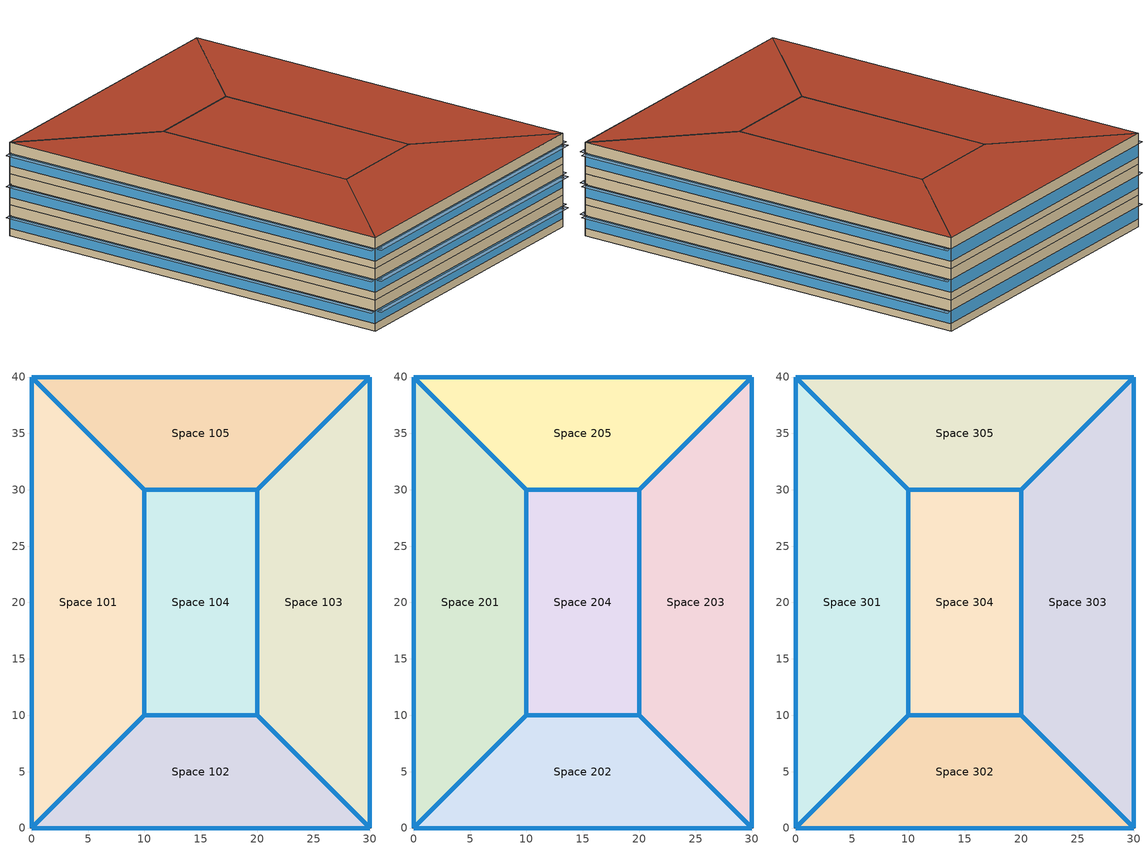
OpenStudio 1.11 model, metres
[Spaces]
Space 104
 floor ground: 10,30 20,30 20,10 10,10 z0
 wall outside: 20,10 20,30 10,30 10,10 20,10 z0:3.05
 window: 10.03,10 19.97,10 / 19.97,30 10.03,30 z0.76:1.99; 20,10.03 20,29.97 / 10,29.97 10,10.03 z0.76:1.98
 roof outside: 20,10 20,30 10,30 10,10 z3.05
Space 103
 floor ground: 30,40 30,0 20,10 20,30 z0
 wall outside: 30,0 30,40 20,30 20,10 30,0 z0:3.05
 window: 20,29.97 20,10.03 / 30,0.03 30,39.97 / 29.98,39.98 20.02,30.02 / 20.02,9.98 29.98,0.02 z0.76:1.98
 roof outside: 30,0 30,40 20,30 20,10 z3.05
Space 105
 floor ground: 30,40 20,30 10,30 0,40 z0
 wall outside: 10,30 20,30 30,40 0,40 10,30 z0:3.05
 window: 10.03,30 19.97,30 z0.76:1.99; 20.02,30.02 29.98,39.98 / 29.97,40 0.03,40 / 0.02,39.98 9.98,30.02 z0.76:1.98
 roof outside: 20,30 30,40 0,40 10,30 z3.05
Space 102
 floor ground: 20,10 30,0 0,0 10,10 z0
 wall outside: 0,0 30,0 20,10 10,10 0,0 z0:3.05
 window: 9.98,9.98 0.02,0.02 / 0.03,0 29.97,0 / 29.98,0.02 20.02,9.98 z0.76:1.98; 19.97,10 10.03,10 z0.76:1.99
 roof outside: 30,0 20,10 10,10 0,0 z3.05
Space 101
 floor ground: 0,40 10,30 10,10 0,0 z0
 wall outside: 0,40 0,0 10,10 10,30 0,40 z0:3.05
 window: 0.02,0.02 9.98,9.98 / 10,10.03 10,29.97 / 0,39.97 0,0.03 / 9.98,30.02 0.02,39.98 z0.76:1.98
 roof outside: 0,0 10,10 10,30 0,40 z3.05
Space 201
 floor ground: 0,40 10,30 10,10 0,0 z3.05
 wall outside: 0,40 0,0 10,10 10,30 0,40 z3.05:6.1
 window: 9.98,30.02 0.02,39.98 / 10,10.03 10,29.97 / 0.02,0.02 9.98,9.98 / 0,39.97 0,0.03 z3.81:5.03
 roof outside: 0,0 10,10 10,30 0,40 z6.1
Space 202
 floor ground: 20,10 30,0 0,0 10,10 z3.05
 wall outside: 0,0 30,0 20,10 10,10 0,0 z3.05:6.1
 window: 19.97,10 10.03,10 / 0.03,0 29.97,0 / 9.98,9.98 0.02,0.02 / 29.98,0.02 20.02,9.98 z3.81:5.03
 roof outside: 30,0 20,10 10,10 0,0 z6.1
Space 203
 floor ground: 30,40 30,0 20,10 20,30 z3.05
 wall outside: 30,0 30,40 20,30 20,10 30,0 z3.05:6.1
 window: 20,29.97 20,10.03 / 30,0.03 30,39.97 / 20.02,9.98 29.98,0.02 / 29.98,39.98 20.02,30.02 z3.81:5.03
 roof outside: 30,0 30,40 20,30 20,10 z6.1
Space 204
 floor ground: 10,30 20,30 20,10 10,10 z3.05
 wall outside: 20,10 20,30 10,30 10,10 20,10 z3.05:6.1
 window: 10,29.97 10,10.03 / 10.03,10 19.97,10 / 19.97,30 10.03,30 / 20,10.03 20,29.97 z3.81:5.03
 roof outside: 20,10 20,30 10,30 10,10 z6.1
Space 205
 floor ground: 30,40 20,30 10,30 0,40 z3.05
 wall outside: 10,30 20,30 30,40 0,40 10,30 z3.05:6.1
 window: 0.02,39.98 9.98,30.02 / 20.02,30.02 29.98,39.98 / 10.03,30 19.97,30 / 29.97,40 0.03,40 z3.81:5.03
 roof outside: 20,30 30,40 0,40 10,30 z6.1
Space 301
 floor ground: 0,40 10,30 10,10 0,0 z6.1
 wall outside: 0,40 0,0 10,10 10,30 0,40 z6.1:9.14
 window: 9.98,30.02 0.02,39.98 / 10,10.03 10,29.97 / 0.02,0.02 9.98,9.98 / 0,39.97 0,0.03 z6.86:8.08
 roof outside: 0,0 10,10 10,30 0,40 z9.14
Space 305
 floor ground: 30,40 20,30 10,30 0,40 z6.1
 wall outside: 10,30 20,30 30,40 0,40 10,30 z6.1:9.14
 window: 10.03,30 19.97,30 / 20.02,30.02 29.98,39.98 / 0.02,39.98 9.98,30.02 / 29.97,40 0.03,40 z6.86:8.08
 roof outside: 20,30 30,40 0,40 10,30 z9.14
Space 302
 floor ground: 20,10 30,0 0,0 10,10 z6.1
 wall outside: 0,0 30,0 20,10 10,10 0,0 z6.1:9.14
 window: 19.97,10 10.03,10 / 0.03,0 29.97,0 / 9.98,9.98 0.02,0.02 / 29.98,0.02 20.02,9.98 z6.86:8.08
 roof outside: 30,0 20,10 10,10 0,0 z9.14
Space 303
 floor ground: 30,40 30,0 20,10 20,30 z6.1
 wall outside: 30,0 30,40 20,30 20,10 30,0 z6.1:9.14
 window: 29.98,39.98 20.02,30.02 / 20,29.97 20,10.03 / 20.02,9.98 29.98,0.02 / 30,0.03 30,39.97 z6.86:8.08
 roof outside: 30,0 30,40 20,30 20,10 z9.14
Space 304
 floor ground: 10,30 20,30 20,10 10,10 z6.1
 wall outside: 20,10 20,30 10,30 10,10 20,10 z6.1:9.14
 window: 10.03,10 19.97,10 / 10,29.97 10,10.03 / 20,10.03 20,29.97 / 19.97,30 10.03,30 z6.86:8.08
 roof outside: 20,10 20,30 10,30 10,10 z9.14
shading: 0.45,-0.41 10.41,9.55 9.98,9.98 0.02,0.02 z8.08; 10,10.03 10,29.97 9.39,29.97 9.39,10.03 z1.98; 20.45,29.59 30.41,39.55 29.98,39.98 20.02,30.02 z5.03; 19.97,9.39 19.97,10 10.03,10 10.03,9.39 z5.03; 0.45,-0.41 10.41,9.55 9.98,9.98 0.02,0.02 z5.03; 0,0.03 0,39.97 -0.61,39.97 -0.61,0.03 z8.08; 19.97,29.39 19.97,30 10.03,30 10.03,29.39 z5.03; 29.97,-0.61 29.97,0 0.03,0 0.03,-0.61 z1.98; 20.61,10.03 20.61,29.97 20,29.97 20,10.03 z8.08; 10.61,10.03 10.61,29.97 10,29.97 10,10.03 z8.08; 29.55,-0.41 29.98,0.02 20.02,9.98 19.59,9.55 z5.03; 19.97,9.39 19.97,10 10.03,10 10.03,9.39 z1.99; 9.55,29.59 9.98,30.02 0.02,39.98 -0.41,39.55 z5.03; 20.45,29.59 30.41,39.55 29.98,39.98 20.02,30.02 z8.08; 19.97,9.39 19.97,10 10.03,10 10.03,9.39 z8.08; 29.97,-0.61 29.97,0 0.03,0 0.03,-0.61 z5.03; 19.97,29.39 19.97,30 10.03,30 10.03,29.39 z8.08; 20.61,10.03 20.61,29.97 20,29.97 20,10.03 z5.03; 9.55,29.59 9.98,30.02 0.02,39.98 -0.41,39.55 z8.08; 29.55,-0.41 29.98,0.02 20.02,9.98 19.59,9.55 z1.98; 30.61,0.03 30.61,39.97 30,39.97 30,0.03 z1.98; 20,10.03 20,29.97 19.39,29.97 19.39,10.03 z1.98; 30.61,0.03 30.61,39.97 30,39.97 30,0.03 z5.03; 20.45,29.59 30.41,39.55 29.98,39.98 20.02,30.02 z1.98; 10.61,10.03 10.61,29.97 10,29.97 10,10.03 z5.03; 0,0.03 0,39.97 -0.61,39.97 -0.61,0.03 z1.98; 0,0.03 0,39.97 -0.61,39.97 -0.61,0.03 z5.03; 29.97,-0.61 29.97,0 0.03,0 0.03,-0.61 z8.08; 10,10.03 10,29.97 9.39,29.97 9.39,10.03 z8.08; 0.45,-0.41 10.41,9.55 9.98,9.98 0.02,0.02 z1.98; 20.61,10.03 20.61,29.97 20,29.97 20,10.03 z1.98; 19.97,29.39 19.97,30 10.03,30 10.03,29.39 z1.99; 9.55,29.59 9.98,30.02 0.02,39.98 -0.41,39.55 z1.98; 30.61,0.03 30.61,39.97 30,39.97 30,0.03 z8.08; 10,10.03 10,29.97 9.39,29.97 9.39,10.03 z5.03; 29.55,-0.41 29.98,0.02 20.02,9.98 19.59,9.55 z8.08; 10.61,10.03 10.61,29.97 10,29.97 10,10.03 z1.98; 20,10.03 20,29.97 19.39,29.97 19.39,10.03 z5.03; 20,10.03 20,29.97 19.39,29.97 19.39,10.03 z8.08
[Building]
Building 1: Space Type=189.1-2009 - Office - OpenOffice - CZ4-8; Default Construction Set=189.1-2009 - CZ5 - Office
[Site]
Melbourne: Latitude {deg}=-37.82; Longitude {deg}=144.97; Time Zone {hr}=10; Elevation {m}=32
[ClimateZones]
Climate Zone Institution Name 1=ASHRAE; Climate Zone Document Name 1=ANSI/ASHRAE Standard 169; Climate Zone Document Year 1=2006; Climate Zone Institution Name 2=CEC; Climate Zone Document Name 2=California Climate Zone Descriptions; Climate Zone Document Year 2=1995
[SizingPeriod:DesignDay] Barometric Pressure {Pa}=100941; Sky Clearness=0; Rain Indicator=0; Snow Indicator=0; Day of Month=21; Daylight Saving Time Indicator=0; Dry-Bulb Temperature Range Modifier Type=DefaultMultipliers
Name | Maximum Dry-Bulb Temperature {C} | Daily Dry-Bulb Temperature Range {deltaC} | Humidity Indicating Conditions at Maximum Dry-Bulb | Wind Speed {m/s} | Wind Direction {deg} | Month | Day Type | Humidity Indicating Type | Solar Model Indicator | ASHRAE Taub | ASHRAE Taud
Melbourne Ann Hum_n 99.6% Condns DP=>MCDB | 17.4 | 0 | -1.2 | 1.3 | 90 | 7 | WinterDesignDay | Dewpoint | ASHRAEClearSky
Melbourne Ann Clg .4% Condns DP=>MDB | 23.9 | 9.3 | 18.8 | 3.1 | 350 | 2 | SummerDesignDay | Dewpoint | ASHRAETau | 0.355 | 2.486
Melbourne Ann Htg 99.6% Condns DB | 4.7 | 0 | 4.7 | 1.3 | 90 | 7 | WinterDesignDay | Wetbulb | ASHRAEClearSky
Melbourne Ann Clg .4% Condns WB=>MDB | 28.7 | 9.3 | 21.2 | 3.1 | 350 | 2 | SummerDesignDay | Wetbulb | ASHRAETau | 0.355 | 2.486
Melbourne Ann Clg .4% Condns DB=>MWB | 34.6 | 9.3 | 18.9 | 3.1 | 350 | 2 | SummerDesignDay | Wetbulb | ASHRAETau | 0.355 | 2.486
Melbourne Ann Htg Wind 99.6% Condns WS=>MCDB | 12.9 | 0 | 12.9 | 9.1 | 90 | 7 | WinterDesignDay | Wetbulb | ASHRAEClearSky
Melbourne Ann Clg .4% Condns Enth=>MDB | 29.2 | 9.3 | 61500 | 3.1 | 350 | 2 | SummerDesignDay | Enthalpy | ASHRAETau | 0.355 | 2.486
[DefaultConstructionSet] Interior Partition Construction=Interior Partition
Name | Default Exterior Surface Constructions | Default Interior Surface Constructions | Default Ground Contact Surface Constructions | Default Exterior SubSurface Constructions | Default Interior SubSurface Constructions
189.1-2009 - CZ1 - Office | Default Surface Constructions 1 | Default Surface Constructions 2 | Default Surface Constructions 3 | Default Sub Surface Constructions 1 | Default Sub Surface Constructions 2
189.1-2009 - CZ2 - Office | Default Surface Constructions 4 | Default Surface Constructions 5 | Default Surface Constructions 6 | Default Sub Surface Constructions 3 | Default Sub Surface Constructions 4
189.1-2009 - CZ3 - Office | Default Surface Constructions 7 | Default Surface Constructions 8 | Default Surface Constructions 9 | Default Sub Surface Constructions 5 | Default Sub Surface Constructions 6
189.1-2009 - CZ5 - Office | Default Surface Constructions 13 | Default Surface Constructions 14 | Default Surface Constructions 15 | Default Sub Surface Constructions 9 | Default Sub Surface Constructions 10
[DefaultSurfaceConstructions]
Name | Floor Construction | Wall Construction | Roof Ceiling Construction
Default Surface Constructions 1 | ExtSlabCarpet 4in ClimateZone 1-8 | ASHRAE 189.1-2009 ExtWall Mass ClimateZone 1 | ASHRAE 189.1-2009 ExtRoof IEAD ClimateZone 1
Default Surface Constructions 2; Default Surface Constructions 5; Default Surface Constructions 8; Default Surface Constructions 14 | Interior Floor | Interior Wall | Interior Ceiling
Default Surface Constructions 3; Default Surface Constructions 6; Default Surface Constructions 9; Default Surface Constructions 15 | ExtSlabCarpet 4in ClimateZone 1-8 | ExtSlabCarpet 4in ClimateZone 1-8 | ExtSlabCarpet 4in ClimateZone 1-8
Default Surface Constructions 4 | ExtSlabCarpet 4in ClimateZone 1-8 | ASHRAE 189.1-2009 ExtWall Mass ClimateZone 2 | ASHRAE 189.1-2009 ExtRoof IEAD ClimateZone 2-5
Default Surface Constructions 7 | ExtSlabCarpet 4in ClimateZone 1-8 | ASHRAE 189.1-2009 ExtWall Mass ClimateZone 3 | ASHRAE 189.1-2009 ExtRoof IEAD ClimateZone 2-5
Default Surface Constructions 13 | ExtSlabCarpet 4in ClimateZone 1-8 | ASHRAE 189.1-2009 ExtWall Mass ClimateZone 5 | ASHRAE 189.1-2009 ExtRoof IEAD ClimateZone 2-5
[Construction]
ExtSlabCarpet 4in ClimateZone 1-8: MAT-CC05 4 HW CONCRETE, CP02 CARPET PAD
ASHRAE 189.1-2009 ExtWall Mass ClimateZone 1: 1IN Stucco, 8IN Concrete HW, Wall Insulation [31], 1/2IN Gypsum
ASHRAE 189.1-2009 ExtRoof IEAD ClimateZone 1: Roof Membrane, Roof Insulation [18], Metal Decking
Interior Floor: F16 Acoustic tile, F05 Ceiling air space resistance, M11 100mm lightweight concrete
Interior Wall: G01a 19mm gypsum board, F04 Wall air space resistance, G01a 19mm gypsum board
Interior Ceiling: M11 100mm lightweight concrete, F05 Ceiling air space resistance, F16 Acoustic tile
ASHRAE 189.1-2009 ExtWindow ClimateZone 1: Theoretical Glass [167]
Exterior Door: F08 Metal surface, I01 25mm insulation board
Interior Window: Clear 3mm
Interior Door; Interior Partition: G05 25mm wood
ASHRAE 189.1-2009 ExtWall Mass ClimateZone 2: 1IN Stucco, 8IN Concrete HW, Wall Insulation [35], 1/2IN Gypsum
ASHRAE 189.1-2009 ExtRoof IEAD ClimateZone 2-5: Roof Membrane, Roof Insulation [21], Metal Decking
ASHRAE 189.1-2009 ExtWindow ClimateZone 2: Theoretical Glass [197]
ASHRAE 189.1-2009 ExtWall Mass ClimateZone 3: 1IN Stucco, 8IN Concrete HW, Wall Insulation [36], 1/2IN Gypsum
ASHRAE 189.1-2009 ExtWindow ClimateZone 3: Theoretical Glass [202]
ASHRAE 189.1-2009 ExtWindow ClimateZone 4-5: Theoretical Glass [207]
ASHRAE 189.1-2009 ExtWall Mass ClimateZone 5: 1IN Stucco, 8IN Concrete HW, Wall Insulation [40], 1/2IN Gypsum
[Material] Thermal Absorptance=0.9
Name | Roughness | Thickness {m} | Conductivity {W/m-K} | Density {kg/m3} | Specific Heat {J/kg-K} | Solar Absorptance | Visible Absorptance
MAT-CC05 4 HW CONCRETE | Rough | 0.1016 | 1.311 | 2240 | 836.8 | 0.85 | 0.85
1IN Stucco | Smooth | 0.0253 | 0.6918 | 1858 | 837 | 0.92 | 0.92
8IN Concrete HW | MediumRough | 0.2033 | 1.7296 | 2243 | 837 | 0.65 | 0.65
Wall Insulation [31] | MediumRough | 0.0337 | 0.0432 | 91 | 837 | 0.5 | 0.5
1/2IN Gypsum | Smooth | 0.0127 | 0.16 | 784.9 | 830 | 0.4 | 0.4
Roof Membrane | VeryRough | 0.0095 | 0.16 | 1121.29 | 1460 | 0.7 | 0.7
Roof Insulation [18] | MediumRough | 0.1693 | 0.049 | 265 | 836.8 | 0.7 | 0.7
Metal Decking | MediumSmooth | 0.0015 | 45.006 | 7680 | 418.4 | 0.6 | 0.6
F16 Acoustic tile | MediumSmooth | 0.0191 | 0.06 | 368 | 590 | 0.3 | 0.3
M11 100mm lightweight concrete | MediumRough | 0.1016 | 0.53 | 1280 | 840 | 0.5 | 0.5
G01a 19mm gypsum board | MediumSmooth | 0.019 | 0.16 | 800 | 1090 | 0.4 | 0.4
F08 Metal surface | Smooth | 0.0008 | 45.28 | 7824 | 500 | 0.7 | 0.7
I01 25mm insulation board | MediumRough | 0.0254 | 0.03 | 43 | 1210 | 0.6 | 0.6
G05 25mm wood | MediumSmooth | 0.0254 | 0.15 | 608 | 1630 | 0.5 | 0.5
Wall Insulation [35] | MediumRough | 0.0452 | 0.0432 | 91 | 837 | 0.5 | 0.5
Roof Insulation [21] | MediumRough | 0.2105 | 0.049 | 265 | 836.8 | 0.7 | 0.7
Wall Insulation [36] | MediumRough | 0.0566 | 0.0432 | 91 | 837 | 0.5 | 0.5
Wall Insulation [40] | MediumRough | 0.0794 | 0.0432 | 91 | 837 | 0.5 | 0.5
[Material:NoMass]
CP02 CARPET PAD: Roughness=Smooth; Thermal Resistance {m2-K/W}=0.1; Thermal Absorptance=0.9; Solar Absorptance=0.8; Visible Absorptance=0.8
[Material:AirGap]
Name | Thermal Resistance {m2-K/W}
F05 Ceiling air space resistance | 0.18
F04 Wall air space resistance | 0.15
[DefaultSubSurfaceConstructions]
Name | Fixed Window Construction | Operable Window Construction | Door Construction | Tubular Daylight Dome Construction | Tubular Daylight Diffuser Construction
Default Sub Surface Constructions 1 | ASHRAE 189.1-2009 ExtWindow ClimateZone 1 | ASHRAE 189.1-2009 ExtWindow ClimateZone 1 | Exterior Door | Interior Window | Interior Window
Default Sub Surface Constructions 2; Default Sub Surface Constructions 4; Default Sub Surface Constructions 6; Default Sub Surface Constructions 10 | Interior Window | Interior Window | Interior Door
Default Sub Surface Constructions 3 | ASHRAE 189.1-2009 ExtWindow ClimateZone 2 | ASHRAE 189.1-2009 ExtWindow ClimateZone 2 | Exterior Door | Interior Window | Interior Window
Default Sub Surface Constructions 5 | ASHRAE 189.1-2009 ExtWindow ClimateZone 3 | ASHRAE 189.1-2009 ExtWindow ClimateZone 3 | Exterior Door | Interior Window | Interior Window
Default Sub Surface Constructions 9 | ASHRAE 189.1-2009 ExtWindow ClimateZone 4-5 | ASHRAE 189.1-2009 ExtWindow ClimateZone 4-5 | Exterior Door | Interior Window | Interior Window
[WindowMaterial:Glazing] Optical Data Type=SpectralAverage; Thickness {m}=0.003; Back Side Solar Reflectance at Normal Incidence=0; Back Side Visible Reflectance at Normal Incidence=0; Infrared Transmittance at Normal Incidence=0; Dirt Correction Factor for Solar and Visible Transmittance=1; Solar Diffusing=No
Name | Solar Transmittance at Normal Incidence | Front Side Solar Reflectance at Normal Incidence | Visible Transmittance at Normal Incidence | Front Side Visible Reflectance at Normal Incidence | Front Side Infrared Hemispherical Emissivity | Back Side Infrared Hemispherical Emissivity | Conductivity {W/m-K}
Theoretical Glass [167] | 0.2374 | 0.7126 | 0.2512 | 0.6988 | 0.985 | 0.985 | 2.1073
Clear 3mm | 0.837 | 0.075 | 0.898 | 0.081 | 0.84 | 0.84 | 0.9
Theoretical Glass [197] | 0.2349 | 0.7151 | 0.2512 | 0.6988 | 0.9 | 0.9 | 0.0415
Theoretical Glass [202] | 0.2325 | 0.7175 | 0.3192 | 0.6308 | 0.9 | 0.9 | 0.0192
Theoretical Glass [207] | 0.3311 | 0.6189 | 0.44 | 0.51 | 0.9 | 0.9 | 0.0133
[SpaceType] Standards Building Type=Office; Standards Space Type=OpenOffice
Name | Default Schedule Set | Design Specification Outdoor Air Object
189.1-2009 - Office - OpenOffice - CZ1-3 | 189.1-2009 - Office - OpenOffice - CZ1-3 Schedule Set | 189.1-2009 - Office - OpenOffice - CZ1-3 Ventilation
189.1-2009 - Office - OpenOffice - CZ4-8 | 189.1-2009 - Office - OpenOffice - CZ4-8 Schedule Set | 189.1-2009 - Office - OpenOffice - CZ4-8 Ventilation
[DefaultScheduleSet] Number of People Schedule=Office Work Occ; People Activity Level Schedule=Office Activity; Lighting Schedule=Office Bldg Light; Electric Equipment Schedule=Office Bldg Equip; Infiltration Schedule=Office Infil Quarter On
189.1-2009 - Office - OpenOffice - CZ1-3 Schedule Set; 189.1-2009 - Office - OpenOffice - CZ4-8 Schedule Set
[Lights:Definition] Design Level Calculation Method=Watts/Area; Watts per Space Floor Area {W/m2}=10.6563
189.1-2009 - Office - OpenOffice - CZ1-3 Lights Definition; 189.1-2009 - Office - OpenOffice - CZ4-8 Lights Definition
[Lights]
Name | Lights Definition | Space or SpaceType
189.1-2009 - Office - OpenOffice - CZ1-3 Lights | 189.1-2009 - Office - OpenOffice - CZ1-3 Lights Definition | 189.1-2009 - Office - OpenOffice - CZ1-3
189.1-2009 - Office - OpenOffice - CZ4-8 Lights | 189.1-2009 - Office - OpenOffice - CZ4-8 Lights Definition | 189.1-2009 - Office - OpenOffice - CZ4-8
[DesignSpecification:OutdoorAir] Outdoor Air Method=Sum; Outdoor Air Flow per Person {m3/s-person}=0.00943895
189.1-2009 - Office - OpenOffice - CZ1-3 Ventilation; 189.1-2009 - Office - OpenOffice - CZ4-8 Ventilation
[People:Definition] Number of People Calculation Method=People/Area; People per Space Floor Area {person/m2}=0.0565105; Fraction Radiant=0.3
189.1-2009 - Office - OpenOffice - CZ1-3 People Definition; 189.1-2009 - Office - OpenOffice - CZ4-8 People Definition
[People]
Name | People Definition | Space or SpaceType
189.1-2009 - Office - OpenOffice - CZ1-3 People | 189.1-2009 - Office - OpenOffice - CZ1-3 People Definition | 189.1-2009 - Office - OpenOffice - CZ1-3
189.1-2009 - Office - OpenOffice - CZ4-8 People | 189.1-2009 - Office - OpenOffice - CZ4-8 People Definition | 189.1-2009 - Office - OpenOffice - CZ4-8
[SpaceInfiltration:DesignFlowRate] Design Flow Rate Calculation Method=Flow/ExteriorArea
Name | Space or SpaceType | Flow per Exterior Surface Area {m3/s-m2}
189.1-2009 - Office - OpenOffice - CZ1-3 Infiltration | 189.1-2009 - Office - OpenOffice - CZ1-3 | 0.00030226
189.1-2009 - Office - OpenOffice - CZ4-8 Infiltration | 189.1-2009 - Office - OpenOffice - CZ4-8 | 0.000226568
[ElectricEquipment:Definition] Design Level Calculation Method=Watts/Area; Watts per Space Floor Area {W/m2}=7.64238
189.1-2009 - Office - OpenOffice - CZ1-3 Electric Equipment Definition; 189.1-2009 - Office - OpenOffice - CZ4-8 Electric Equipment Definition
[ElectricEquipment]
Name | Electric Equipment Definition | Space or SpaceType
189.1-2009 - Office - OpenOffice - CZ1-3 Electric Equipment | 189.1-2009 - Office - OpenOffice - CZ1-3 Electric Equipment Definition | 189.1-2009 - Office - OpenOffice - CZ1-3
189.1-2009 - Office - OpenOffice - CZ4-8 Electric Equipment | 189.1-2009 - Office - OpenOffice - CZ4-8 Electric Equipment Definition | 189.1-2009 - Office - OpenOffice - CZ4-8
[ThermostatSetpoint:DualSetpoint] Heating Setpoint Temperature Schedule=Medium Office HtgSetp; Cooling Setpoint Temperature Schedule=Medium Office ClgSetp
Thermal Zone 1 Thermostat 1; Thermal Zone 2 Thermostat 1; Thermal Zone 3 Thermostat 1; Thermal Zone 4 Thermostat
[BuildingStory]
Name | Nominal Z Coordinate {m} | Nominal Floor to Floor Height {m}
Building Story 1 | 0 | 3.048
Building Story 2 | 3.048 | 3.048
Building Story 3 | 6.096 | 3.048
Building Story 4; Building Story 5
[Space] Space Type=189.1-2009 - Office - OpenOffice - CZ1-3
Name | Default Construction Set | Building Story | Thermal Zone
Space 201; Space 202; Space 203; Space 205 | 189.1-2009 - CZ2 - Office | Building Story 5 | Thermal Zone 2
Space 301; Space 305; Space 302; Space 303 | 189.1-2009 - CZ3 - Office | Building Story 3 | Thermal Zone 3
Space 104; Space 204; Space 304 | 189.1-2009 - CZ1 - Office | Building Story 4 | Thermal Zone 4
Space 103; Space 105; Space 102; Space 101 | 189.1-2009 - CZ1 - Office | Building Story 4 | Thermal Zone 1
[ThermalZone] Use Ideal Air Loads=Yes
Name | Thermostat
Thermal Zone 1 | Thermal Zone 1 Thermostat 1
Thermal Zone 2 | Thermal Zone 2 Thermostat 1
Thermal Zone 3 | Thermal Zone 3 Thermostat 1
Thermal Zone 4 | Thermal Zone 4 Thermostat
[Sizing:Zone] Zone Cooling Design Supply Air Temperature Input Method=SupplyAirTemperature; Zone Cooling Design Supply Air Temperature {C}=14; Zone Cooling Design Supply Air Temperature Difference {deltaC}=11.11; Zone Heating Design Supply Air Temperature Input Method=SupplyAirTemperature; Zone Heating Design Supply Air Temperature {C}=40; Zone Heating Design Supply Air Temperature Difference {deltaC}=11.11; Zone Cooling Design Supply Air Humidity Ratio {kg-H2O/kg-air}=0.0085; Zone Heating Design Supply Air Humidity Ratio {kg-H2O/kg-air}=0.008; Cooling Design Air Flow Method=DesignDay; Heating Design Air Flow Method=DesignDay; Account for Dedicated Outdoor Air System=No; Dedicated Outdoor Air System Control Strategy=NeutralSupplyAir; Dedicated Outdoor Air Low Setpoint Temperature for Design {C}=autosize; Dedicated Outdoor Air High Setpoint Temperature for Design {C}=autosize
Thermal Zone 1; Thermal Zone 2; Thermal Zone 3; Thermal Zone 4
[Schedule:Ruleset]
Name | Default Day Schedule | Summer Design Day Schedule | Winter Design Day Schedule
Office Bldg Light | Office Bldg Light Default Schedule | Office Bldg Light Summer Design Day | Office Bldg Light Winter Design Day
Office Activity | Office Activity Default Schedule | Office Activity Summer Design Day | Office Activity Winter Design Day
Office Infil Quarter On | Office Infil Quarter On Default Schedule | Office Infil Quarter On Summer Design Day | Office Infil Quarter On Winter Design Day
Office Bldg Equip | Office Bldg Equip Default Schedule | Office Bldg Equip Summer Design Day | Office Bldg Equip Winter Design Day
Medium Office HtgSetp | Medium Office HtgSetp Default Schedule | Medium Office HtgSetp Summer Design Day | Medium Office HtgSetp Winter Design Day
Medium Office ClgSetp | Medium Office ClgSetp Default Schedule | Medium Office ClgSetp Summer Design Day | Medium Office ClgSetp Winter Design Day
Office Work Occ | Office Bldg Occ Default Schedule | Office Bldg Occ Summer Design Day | Office Bldg Occ Winter Design Day
[Schedule:Day]
Office Bldg Light Default Schedule: 5, 0, 0.05, 7, 0, 0.1, 8, 0, 0.3, 17, 0, 0.9, 18, 0, 0.7, 20, 0, 0.5, 22, 0, 0.3, 23, 0, 0.1, 24, 0, 0.05
Office Bldg Light Summer Design Day; Office Infil Quarter On Rule 1 Day Schedule; Office Bldg Equip Summer Design Day: 24, 0, 1
Office Bldg Light Winter Design Day; Office Bldg Equip Winter Design Day; Office Bldg Occ Winter Design Day; Office Bldg Occ Rule 1 Day Schedule: 24, 0, 0
Office Bldg Light Rule 1 Day Schedule: 24, 0, 0.05
Office Bldg Light Rule 2 Day Schedule: 6, 0, 0.05, 8, 0, 0.1, 14, 0, 0.5, 17, 0, 0.15, 24, 0, 0.05
Office Activity Default Schedule; Office Activity Summer Design Day; Office Activity Winter Design Day: 24, 0, 132
Office Infil Quarter On Default Schedule; Office Infil Quarter On Summer Design Day: 6, 0, 1, 22, 0, 0.25, 24, 0, 1
Office Infil Quarter On Winter Design Day; Office Infil Quarter On Rule 2 Day Schedule: 6, 0, 1, 18, 0, 0.25, 24, 0, 1
Office Bldg Equip Default Schedule: 8, 0, 0.4, 12, 0, 0.9, 13, 0, 0.8, 17, 0, 0.9, 18, 0, 0.8, 20, 0, 0.6, 22, 0, 0.5, 24, 0, 0.4
Office Bldg Equip Rule 1 Day Schedule: 24, 0, 0.3
Office Bldg Equip Rule 2 Day Schedule: 6, 0, 0.3, 8, 0, 0.4, 14, 0, 0.5, 17, 0, 0.35, 24, 0, 0.3
Medium Office HtgSetp Default Schedule: 6, 0, 15.6, 22, 0, 21, 24, 0, 15.6
Medium Office HtgSetp Summer Design Day; Medium Office HtgSetp Rule 1 Day Schedule: 24, 0, 15.6
Medium Office HtgSetp Winter Design Day: 24, 0, 21
Medium Office HtgSetp Rule 2 Day Schedule: 6, 0, 15.6, 18, 0, 21, 24, 0, 15.6
Medium Office ClgSetp Default Schedule; Medium Office ClgSetp Summer Design Day: 6, 0, 26.7, 22, 0, 24, 24, 0, 26.7
Medium Office ClgSetp Winter Design Day; Medium Office ClgSetp Rule 1 Day Schedule: 24, 0, 26.7
Medium Office ClgSetp Rule 2 Day Schedule: 6, 0, 26.7, 18, 0, 24, 24, 0, 26.7
Office Bldg Occ Default Schedule: 6, 0, 0, 7, 0, 0.1, 8, 0, 0.2, 12, 0, 0.85, 13, 0, 0.5, 17, 0, 0.85, 18, 0, 0.7, 20, 0, 0.4, 22, 0, 0.1, 24, 0, 0.05
Office Bldg Occ Summer Design Day: 6, 0, 0, 22, 0, 1, 24, 0, 0.05
Office Bldg Occ Rule 2 Day Schedule: 6, 0, 0, 8, 0, 0.1, 14, 0, 0.4, 17, 0, 0.1, 24, 0, 0
[Schedule:Rule] Apply Monday=No; Apply Tuesday=No; Apply Wednesday=No; Apply Thursday=No; Apply Friday=No; Date Specification Type=DateRange; Start Month=1; Start Day=1; End Month=12; End Day=31
Name | Schedule Ruleset | Rule Order | Day Schedule | Apply Sunday | Apply Saturday
Office Bldg Light Rule 1 | Office Bldg Light | 0 | Office Bldg Light Rule 1 Day Schedule | Yes | No
Office Bldg Light Rule 2 | Office Bldg Light | 1 | Office Bldg Light Rule 2 Day Schedule | No | Yes
Office Infil Quarter On Rule 1 | Office Infil Quarter On | 0 | Office Infil Quarter On Rule 1 Day Schedule | Yes | No
Office Infil Quarter On Rule 2 | Office Infil Quarter On | 1 | Office Infil Quarter On Rule 2 Day Schedule | No | Yes
Office Bldg Equip Rule 1 | Office Bldg Equip | 0 | Office Bldg Equip Rule 1 Day Schedule | Yes | No
Office Bldg Equip Rule 2 | Office Bldg Equip | 1 | Office Bldg Equip Rule 2 Day Schedule | No | Yes
Medium Office HtgSetp Rule 1 | Medium Office HtgSetp | 0 | Medium Office HtgSetp Rule 1 Day Schedule | Yes | No
Medium Office HtgSetp Rule 2 | Medium Office HtgSetp | 1 | Medium Office HtgSetp Rule 2 Day Schedule | No | Yes
Medium Office ClgSetp Rule 1 | Medium Office ClgSetp | 0 | Medium Office ClgSetp Rule 1 Day Schedule | Yes | No
Medium Office ClgSetp Rule 2 | Medium Office ClgSetp | 1 | Medium Office ClgSetp Rule 2 Day Schedule | No | Yes
Office Work Occ Rule 1 | Office Work Occ | 0 | Office Bldg Occ Rule 1 Day Schedule | Yes | No
Office Work Occ Rule 2 | Office Work Occ | 1 | Office Bldg Occ Rule 2 Day Schedule | No | Yes
